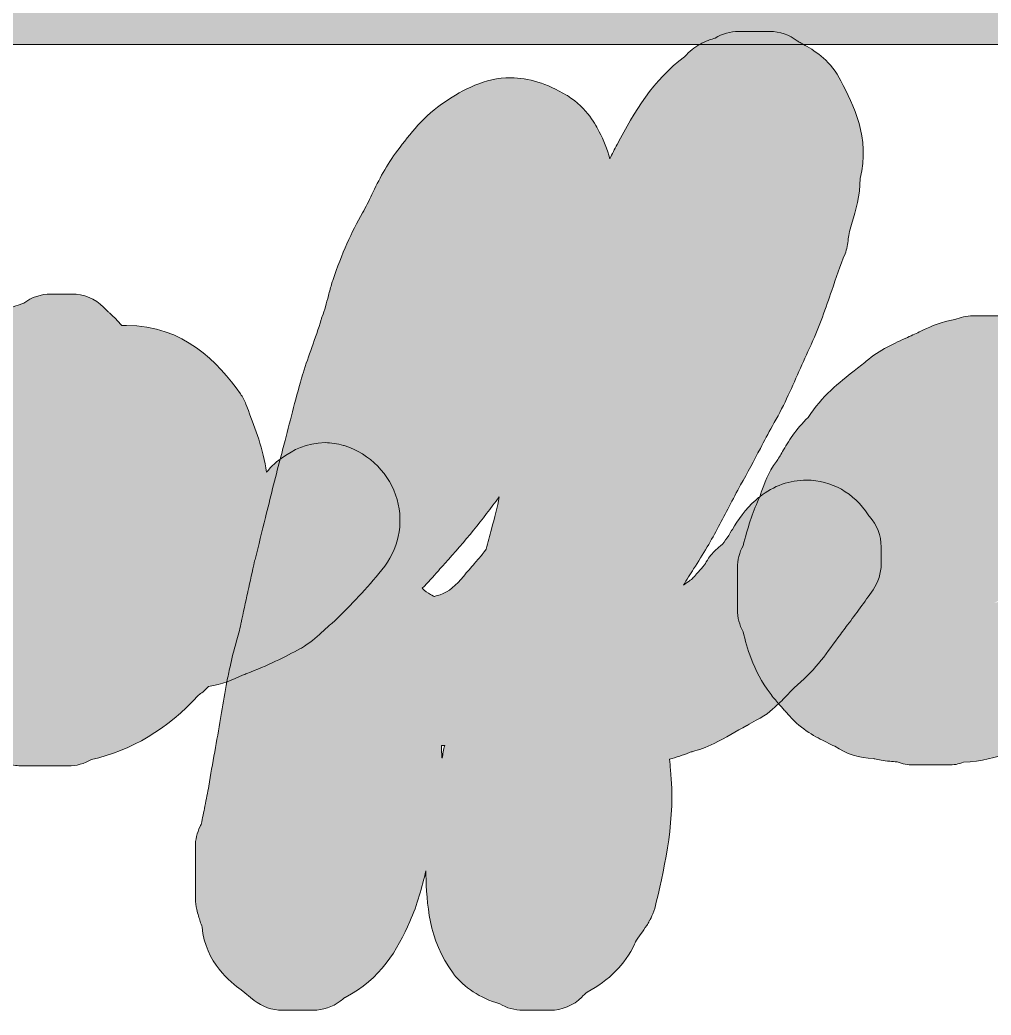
# Model space of a CAD drawing. Extents: x 44 to 1106, y -676 to 31.
# Drawn here: x 695.7 to 808.3, y -609.6 to -494.2 of the extents above; entities that cross this region are included whole.
import ezdxf

# ---------------------------------------------------------------- set-up
doc = ezdxf.new("R2010")
doc.units = 0
doc.header["$MEASUREMENT"] = 0
doc.layers.add('Layer 1', color=7, linetype='Continuous', lineweight=0)

# ---------------------------------------------------------------- blocks, each defined once
blk = doc.blocks.new('Block_1')
at = {"layer": 'Layer 1', "true_color": 0xd7bc98, "transparency": 33554687}
h = blk.add_hatch(color=9, dxfattribs=at)
h.dxf.hatch_style = 2
edge = h.paths.add_edge_path()
edge.add_spline(control_points=[(885.58, -506.59), (885.59, -509.82), (885.53, -513.1), (885.4, -516.39), (885.29, -518.94), (885.14, -521.5), (884.95, -524.05), (884.8, -526.04), (884.62, -528.01), (884.41, -529.97), (884.4, -530.13), (884.38, -530.29), (884.36, -530.45), (884.02, -533.56), (883.62, -536.65), (883.17, -539.66), (882.08, -546.81), (880.61, -553.87), (878.8, -560.64), (878.76, -560.8), (878.72, -560.95), (878.68, -561.1), (877.04, -567.18), (875.11, -573.12), (872.91, -578.82), (871.72, -581.91), (870.45, -584.94), (869.11, -587.88), (868, -590.31), (866.82, -592.74), (865.6, -595.09), (865.17, -595.93), (864.72, -596.77), (864.27, -597.61), (863.57, -598.9), (862.86, -600.17), (862.12, -601.43), (859.84, -605.38), (857.38, -609.2), (854.79, -612.85), (854.37, -613.44), (853.95, -614.03), (853.52, -614.62), (852.06, -616.62), (850.54, -618.58), (849, -620.48), (848.54, -621.04), (848.08, -621.6), (847.6, -622.17), (847.6, -622.17), (847.6, -622.17), (847.6, -622.17), (847.12, -622.74), (846.63, -623.31), (846.13, -623.89), (845.21, -624.95), (843.87, -625.61), (842.46, -625.68), (839.15, -625.86), (836.1, -626.01), (833.11, -626.16), (833.03, -626.16), (832.94, -626.17), (832.86, -626.17), (830.82, -626.17), (828.96, -624.97), (828.11, -623.11), (827.22, -621.15), (827.61, -618.89), (829.1, -617.34), (829.57, -616.84), (830.04, -616.35), (830.5, -615.84), (830.5, -615.84), (830.5, -615.84), (830.5, -615.84), (832.62, -613.56), (834.66, -611.18), (836.6, -608.76), (842.2, -601.75), (847.15, -593.98), (851.32, -585.67), (852.69, -582.94), (853.99, -580.14), (855.2, -577.27), (858.02, -570.62), (860.42, -563.61), (862.37, -556.33), (863.32, -552.76), (864.16, -549.13), (864.9, -545.43), (866.05, -539.64), (866.95, -533.71), (867.56, -527.69), (868.72, -516.36), (868.68, -506.72), (868.45, -500.63), (868.37, -498.64), (866.74, -497.07), (864.75, -497.07), (864.75, -497.07), (643.96, -497.07), (643.96, -497.07), (642.03, -497.07), (640.45, -498.5), (640.28, -500.4), (638.82, -516.47), (639.69, -531.02), (642.09, -544.06), (644.64, -558), (648.93, -570.22), (653.97, -580.74), (661.8, -597.08), (671.45, -609.34), (679.26, -617.59), (679.26, -617.59), (679.26, -617.59), (679.26, -617.59), (679.75, -618.11), (680.24, -618.62), (680.71, -619.1), (682.21, -620.63), (682.62, -622.88), (681.76, -624.84), (680.92, -626.74), (679.05, -627.96), (676.98, -627.96), (676.92, -627.96), (676.87, -627.96), (676.82, -627.96), (674.03, -627.88), (671.01, -627.78), (667.59, -627.66), (666.17, -627.61), (664.82, -626.97), (663.88, -625.91), (661.25, -622.96), (658.72, -619.91), (656.32, -616.78), (656.32, -616.78), (656.32, -616.78), (656.32, -616.78), (650.79, -609.6), (645.87, -601.97), (641.63, -594), (626.38, -565.33), (620.23, -533.32), (623.35, -498.86), (624.31, -488.16), (633.18, -480.08), (643.96, -480.08), (643.96, -480.08), (864.75, -480.08), (864.75, -480.08), (875.92, -480.08), (885, -488.82), (885.43, -499.98), (885.52, -502.16), (885.57, -504.36), (885.58, -506.59)], knot_values=[0, 0, 0, 0, 1, 1, 1, 2, 2, 2, 3, 3, 3, 4, 4, 4, 5, 5, 5, 6, 6, 6, 7, 7, 7, 8, 8, 8, 9, 9, 9, 10, 10, 10, 11, 11, 11, 12, 12, 12, 13, 13, 13, 14, 14, 14, 15, 15, 15, 16, 16, 16, 17, 17, 17, 18, 18, 18, 19, 19, 19, 20, 20, 20, 21, 21, 21, 22, 22, 22, 23, 23, 23, 24, 24, 24, 25, 25, 25, 26, 26, 26, 27, 27, 27, 28, 28, 28, 29, 29, 29, 30, 30, 30, 31, 31, 31, 32, 32, 32, 33, 33, 33, 34, 34, 34, 35, 35, 35, 36, 36, 36, 37, 37, 37, 38, 38, 38, 39, 39, 39, 40, 40, 40, 41, 41, 41, 42, 42, 42, 43, 43, 43, 44, 44, 44, 45, 45, 45, 46, 46, 46, 47, 47, 47, 48, 48, 48, 49, 49, 49, 50, 50, 50, 51, 51, 51, 52, 52, 52, 53, 53, 53, 53], degree=3, periodic=0)
h = blk.add_hatch(color=9, dxfattribs=at)
h.dxf.hatch_style = 2
edge = h.paths.add_edge_path()
edge.add_spline(control_points=[(750.36, -553.27), (750.15, -554.02), (749.94, -554.79), (749.74, -555.6), (749.68, -555.67), (749.38, -556.09), (749.3, -556.2), (749.03, -556.53), (748.72, -556.88), (748.39, -557.25), (747.98, -557.72), (747.56, -558.2), (747.13, -558.75), (746.3, -559.69), (745.39, -560.59), (744.42, -560.87), (744.32, -560.9), (744.23, -560.93), (744.12, -560.96), (743.88, -561.05), (743.76, -561.06), (743.72, -561.06), (743.7, -561.06), (743.61, -561.03), (743.44, -560.93), (743.39, -560.89), (743.34, -560.87), (743.29, -560.84), (742.97, -560.65), (742.65, -560.41), (742.33, -560.12), (743.03, -559.45), (743.63, -558.76), (744.18, -558.12), (744.18, -558.12), (744.21, -558.09), (744.21, -558.09), (744.45, -557.81), (744.69, -557.54), (744.96, -557.25), (747.3, -554.68), (749.38, -552.13), (751.26, -549.53), (751.09, -550.68), (750.74, -551.94), (750.36, -553.27)], knot_values=[0, 0, 0, 0, 1, 1, 1, 2, 2, 2, 3, 3, 3, 4, 4, 4, 5, 5, 5, 6, 6, 6, 7, 7, 7, 8, 8, 8, 9, 9, 9, 10, 10, 10, 11, 11, 11, 12, 12, 12, 13, 13, 13, 14, 14, 14, 15, 15, 15, 15], degree=3, periodic=0)
edge = h.paths.add_edge_path()
edge.add_spline(control_points=[(744.64, -579.82), (744.63, -579.81), (744.63, -579.75), (744.63, -579.75), (744.63, -579.61), (744.62, -579.46), (744.61, -579.32), (744.58, -579.05), (744.57, -578.72), (744.58, -578.36), (744.7, -578.36), (744.82, -578.35), (744.94, -578.34), (744.83, -578.83), (744.73, -579.33), (744.64, -579.82)], knot_values=[0, 0, 0, 0, 1, 1, 1, 2, 2, 2, 3, 3, 3, 4, 4, 4, 5, 5, 5, 5], degree=3, periodic=0)
edge = h.paths.add_edge_path()
edge.add_spline(control_points=[(794.22, -551.82), (794.17, -551.76), (794.12, -551.69), (794.06, -551.62), (792.44, -549.09), (789.78, -547.58), (786.92, -547.58), (784.97, -547.58), (783.1, -548.24), (781.48, -549.51), (781.32, -549.63), (781.17, -549.76), (781.02, -549.89), (779.79, -550.94), (778.97, -552.24), (778.31, -553.3), (778.28, -553.34), (778.26, -553.39), (778.23, -553.43), (777.8, -554.16), (777.29, -554.97), (776.75, -555.37), (776.28, -555.73), (775.88, -556.16), (775.55, -556.65), (775.36, -556.93), (775.2, -557.2), (775.08, -557.42), (774.83, -557.69), (774.61, -557.94), (774.39, -558.2), (774.12, -558.51), (773.66, -559.04), (773.5, -559.15), (773.45, -559.18), (773.4, -559.22), (773.35, -559.25), (773.1, -559.42), (772.87, -559.59), (772.64, -559.76), (773.01, -559.13), (773.42, -558.49), (773.82, -557.86), (774.35, -557.04), (774.9, -556.18), (775.39, -555.33), (776.33, -553.76), (777.14, -552.18), (777.93, -550.66), (778.37, -549.82), (778.82, -548.95), (779.26, -548.14), (780.07, -546.73), (780.82, -545.3), (781.56, -543.9), (782.01, -543.04), (782.48, -542.17), (782.95, -541.3), (784.18, -539.21), (785.12, -537.07), (786.03, -535), (786.49, -533.97), (786.96, -532.91), (787.44, -531.91), (787.46, -531.86), (787.48, -531.82), (787.49, -531.79), (788.43, -529.72), (789.15, -527.62), (789.84, -525.59), (790.33, -524.17), (790.83, -522.69), (791.38, -521.35), (791.6, -520.8), (791.73, -520.21), (791.76, -519.61), (791.78, -519.15), (792, -518.4), (792.22, -517.67), (792.61, -516.38), (793.14, -514.63), (793.14, -512.6), (794.32, -507.88), (792.35, -504.09), (790.9, -501.31), (790.9, -501.31), (790.7, -500.93), (790.7, -500.93), (789.51, -498.74), (787.69, -497.7), (786.55, -497.07), (786.51, -497.05), (786.47, -497.03), (786.44, -497.01), (786.44, -497.01), (786.38, -496.98), (786.38, -496.98), (786.24, -496.9), (786.09, -496.82), (785.96, -496.74), (785.92, -496.72), (785.88, -496.7), (785.84, -496.67), (784.93, -495.96), (783.8, -495.57), (782.63, -495.57), (782.63, -495.57), (779.04, -495.57), (779.04, -495.57), (778.07, -495.57), (777.14, -495.84), (776.32, -496.34), (775.88, -496.46), (775.22, -496.67), (774.52, -497.07), (773.93, -497.41), (773.32, -497.86), (772.77, -498.51), (769.09, -501.21), (766.96, -504.86), (764.94, -508.67), (764.64, -509.22), (764.36, -509.77), (764.1, -510.33), (763.79, -509.22), (763.39, -508.17), (762.87, -507.19), (762.53, -506.52), (761.5, -504.47), (759.17, -503.01), (759.17, -503.01), (759.09, -502.96), (759.09, -502.96), (756.76, -501.58), (754.7, -500.94), (752.59, -500.94), (749.55, -500.94), (747.05, -502.34), (745.01, -503.71), (742.55, -505.28), (740.86, -507.53), (739.5, -509.34), (738.16, -511.06), (737.32, -512.79), (736.5, -514.47), (736.13, -515.23), (735.78, -515.95), (735.41, -516.59), (734.14, -518.82), (733.03, -521.32), (731.95, -524.44), (731.92, -524.53), (731.89, -524.62), (731.86, -524.72), (731.72, -525.21), (731.59, -525.69), (731.46, -526.18), (731.23, -527.08), (731, -527.93), (730.74, -528.61), (730.69, -528.73), (730.65, -528.86), (730.61, -528.98), (730.3, -530.02), (729.91, -531.13), (729.53, -532.2), (729.19, -533.16), (728.84, -534.15), (728.51, -535.17), (728.51, -535.17), (728.49, -535.26), (728.49, -535.26), (727.72, -537.88), (727.07, -540.48), (726.44, -542.99), (726.24, -543.71), (726.05, -544.43), (725.86, -545.15), (725.26, -547.42), (724.7, -549.7), (724.15, -551.93), (723.76, -553.51), (723.36, -555.15), (722.95, -556.77), (722.93, -556.83), (722.91, -556.9), (722.9, -556.96), (722.64, -558.15), (722.38, -559.32), (722.12, -560.48), (722.12, -560.48), (722.11, -560.56), (722.11, -560.56), (721.84, -561.74), (721.58, -562.93), (721.32, -564.14), (721.31, -564.2), (721.29, -564.25), (721.29, -564.29), (721.17, -564.91), (720.97, -565.62), (720.76, -566.38), (720.5, -567.28), (720.24, -568.21), (720.04, -569.24), (719.91, -569.81), (719.79, -570.38), (719.68, -570.96), (719.44, -572.15), (719.24, -573.36), (719.05, -574.54), (719.05, -574.54), (718.94, -575.21), (718.94, -575.21), (718.73, -576.48), (718.5, -577.8), (718.27, -579.08), (718.03, -580.4), (717.78, -581.76), (717.58, -583.05), (717.45, -583.79), (717.29, -584.56), (717.13, -585.38), (716.99, -586.06), (716.84, -586.76), (716.71, -587.49), (716.66, -587.58), (716.61, -587.66), (716.57, -587.75), (716.21, -588.47), (716.02, -589.28), (716.02, -590.08), (716.02, -590.08), (716.02, -596.11), (716.02, -596.11), (716.02, -596.53), (716.07, -596.96), (716.18, -597.37), (716.3, -597.88), (716.46, -598.37), (716.59, -598.76), (716.64, -598.91), (716.75, -599.24), (716.8, -599.4), (717.19, -603.56), (720.16, -605.81), (721.32, -606.68), (721.32, -606.68), (722.84, -607.9), (722.84, -607.9), (723.76, -608.63), (724.92, -609.04), (726.1, -609.04), (726.1, -609.04), (729.69, -609.04), (729.69, -609.04), (730.81, -609.04), (731.92, -608.67), (732.82, -607.99), (733.01, -607.86), (733.18, -607.72), (733.35, -607.58), (733.35, -607.58), (733.39, -607.55), (733.39, -607.55), (737.5, -605.51), (739.49, -601.96), (740.9, -598.75), (741.79, -596.77), (742.31, -594.8), (742.76, -592.88), (742.76, -592.88), (742.76, -593.15), (742.76, -593.15), (742.76, -593.21), (742.76, -593.28), (742.76, -593.34), (742.87, -596.52), (743.03, -600.89), (745.92, -604.75), (745.92, -604.75), (745.97, -604.81), (745.97, -604.81), (747.24, -606.45), (748.99, -607.59), (751.32, -608.3), (752.13, -608.78), (753.05, -609.04), (754, -609.04), (754, -609.04), (757.16, -609.04), (757.16, -609.04), (758.56, -609.04), (759.87, -608.5), (760.86, -607.51), (760.99, -607.38), (761.29, -607.08), (761.46, -606.93), (764.02, -605.58), (765.88, -603.71), (766.97, -601.38), (767.01, -601.29), (767.05, -601.2), (767.08, -601.11), (767.15, -600.94), (767.48, -600.48), (767.72, -600.15), (767.91, -599.88), (768.15, -599.56), (768.38, -599.21), (768.49, -599.05), (768.59, -598.87), (768.68, -598.69), (768.69, -598.68), (768.69, -598.68), (768.69, -598.68), (768.89, -598.31), (769.31, -597.55), (769.49, -596.52), (770.54, -591.99), (771.73, -586.85), (771.14, -581.18), (771.11, -580.77), (771.07, -580.35), (771.01, -579.92), (771.83, -579.73), (772.61, -579.47), (773.35, -579.15), (773.45, -579.12), (773.61, -579.07), (773.72, -579.04), (774.37, -578.86), (775.25, -578.62), (776.19, -578.11), (777.53, -577.44), (778.77, -576.72), (779.98, -576.03), (779.98, -576.03), (780.01, -576.02), (780.01, -576.02), (780.36, -575.81), (780.72, -575.61), (781.08, -575.41), (782.33, -574.81), (783.22, -573.95), (783.66, -573.5), (783.66, -573.5), (783.67, -573.5), (783.67, -573.5), (784.19, -573.03), (784.6, -572.59), (784.94, -572.22), (785.15, -571.99), (785.33, -571.79), (785.47, -571.67), (787.66, -569.87), (789.14, -567.84), (790.56, -565.87), (790.94, -565.35), (791.29, -564.87), (791.67, -564.36), (792.64, -563.08), (793.63, -561.75), (794.64, -560.29), (795.24, -559.42), (795.57, -558.39), (795.57, -557.33), (795.57, -557.33), (795.57, -555.32), (795.57, -555.32), (795.57, -554.02), (795.09, -552.78), (794.22, -551.82)], knot_values=[0, 0, 0, 0, 1, 1, 1, 2, 2, 2, 3, 3, 3, 4, 4, 4, 5, 5, 5, 6, 6, 6, 7, 7, 7, 8, 8, 8, 9, 9, 9, 10, 10, 10, 11, 11, 11, 12, 12, 12, 13, 13, 13, 14, 14, 14, 15, 15, 15, 16, 16, 16, 17, 17, 17, 18, 18, 18, 19, 19, 19, 20, 20, 20, 21, 21, 21, 22, 22, 22, 23, 23, 23, 24, 24, 24, 25, 25, 25, 26, 26, 26, 27, 27, 27, 28, 28, 28, 29, 29, 29, 30, 30, 30, 31, 31, 31, 32, 32, 32, 33, 33, 33, 34, 34, 34, 35, 35, 35, 36, 36, 36, 37, 37, 37, 38, 38, 38, 39, 39, 39, 40, 40, 40, 41, 41, 41, 42, 42, 42, 43, 43, 43, 44, 44, 44, 45, 45, 45, 46, 46, 46, 47, 47, 47, 48, 48, 48, 49, 49, 49, 50, 50, 50, 51, 51, 51, 52, 52, 52, 53, 53, 53, 54, 54, 54, 55, 55, 55, 56, 56, 56, 57, 57, 57, 58, 58, 58, 59, 59, 59, 60, 60, 60, 61, 61, 61, 62, 62, 62, 63, 63, 63, 64, 64, 64, 65, 65, 65, 66, 66, 66, 67, 67, 67, 68, 68, 68, 69, 69, 69, 70, 70, 70, 71, 71, 71, 72, 72, 72, 73, 73, 73, 74, 74, 74, 75, 75, 75, 76, 76, 76, 77, 77, 77, 78, 78, 78, 79, 79, 79, 80, 80, 80, 81, 81, 81, 82, 82, 82, 83, 83, 83, 84, 84, 84, 85, 85, 85, 86, 86, 86, 87, 87, 87, 88, 88, 88, 89, 89, 89, 90, 90, 90, 91, 91, 91, 92, 92, 92, 93, 93, 93, 94, 94, 94, 95, 95, 95, 96, 96, 96, 97, 97, 97, 98, 98, 98, 99, 99, 99, 100, 100, 100, 101, 101, 101, 102, 102, 102, 103, 103, 103, 104, 104, 104, 105, 105, 105, 106, 106, 106, 107, 107, 107, 108, 108, 108, 109, 109, 109, 110, 110, 110, 111, 111, 111, 112, 112, 112, 113, 113, 113, 114, 114, 114, 115, 115, 115, 116, 116, 116, 117, 117, 117, 118, 118, 118, 119, 119, 119, 120, 120, 120, 121, 121, 121, 122, 122, 122, 123, 123, 123, 124, 124, 124, 124], degree=3, periodic=0)
h = blk.add_hatch(color=9, dxfattribs=at)
h.dxf.hatch_style = 2
edge = h.paths.add_edge_path()
edge.add_spline(control_points=[(695.98, -580.72), (695.42, -580.72), (694.87, -580.63), (694.33, -580.45), (694.06, -580.36), (693.77, -580.27), (693.48, -580.18), (693.06, -580.05), (692.68, -579.93), (692.32, -579.82), (689.55, -578.94), (686.89, -577.52), (684.43, -575.6), (682.21, -573.91), (680.48, -571.72), (679.16, -568.94), (677.63, -565.98), (676.74, -562.82), (676.53, -559.53), (676.5, -559.45), (676.48, -559.37), (676.45, -559.29), (676.27, -558.76), (676.18, -558.2), (676.18, -557.64), (676.18, -557.64), (676.18, -553.94), (676.18, -553.94), (676.18, -553.32), (676.3, -552.69), (676.52, -552.11), (676.7, -548.75), (677.9, -545.97), (678.96, -543.51), (679.09, -543.21), (679.22, -542.91), (679.34, -542.61), (681.48, -537.61), (684.66, -533.74), (688.77, -531.1), (688.97, -530.96), (689.17, -530.82), (689.38, -530.68), (689.38, -530.68), (689.44, -530.63), (689.44, -530.63), (691.19, -529.42), (693.35, -527.91), (696.09, -527.08), (696.1, -527.07), (696.11, -527.06), (696.12, -527.06), (697.03, -526.38), (698.14, -526.01), (699.26, -526.01), (699.26, -526.01), (701.69, -526.01), (701.69, -526.01), (703.08, -526.01), (704.39, -526.55), (705.38, -527.53), (705.47, -527.63), (705.56, -527.72), (705.66, -527.83), (705.74, -527.9), (705.83, -527.98), (705.91, -528.06), (705.99, -528.15), (706.08, -528.22), (706.16, -528.3), (706.16, -528.3), (706.21, -528.35), (706.21, -528.35), (706.53, -528.64), (707.01, -529.08), (707.48, -529.67), (707.67, -529.66), (707.85, -529.66), (708.03, -529.66), (714.7, -529.66), (718.6, -533.89), (721.25, -537.59), (721.51, -537.95), (721.73, -538.36), (721.89, -538.78), (721.89, -538.78), (722.17, -539.52), (722.17, -539.52), (722.96, -541.57), (723.88, -543.97), (724.28, -546.68), (724.83, -545.95), (725.5, -545.34), (726.25, -544.89), (727.28, -544.17), (728.89, -543.24), (731.06, -543.24), (731.78, -543.24), (732.5, -543.35), (733.2, -543.56), (733.2, -543.56), (733.28, -543.58), (733.28, -543.58), (736.3, -544.55), (738.59, -546.88), (739.42, -549.84), (740.23, -552.69), (739.58, -555.66), (737.64, -557.99), (735.89, -560.2), (734.11, -561.98), (732.22, -563.86), (732.07, -564.02), (731.9, -564.16), (731.73, -564.3), (731.49, -564.48), (731.2, -564.76), (730.88, -565.05), (730.29, -565.59), (729.56, -566.26), (728.68, -566.84), (728.53, -566.94), (728.38, -567.03), (728.22, -567.12), (726.45, -568.06), (724.32, -569.13), (721.99, -570), (721.83, -570.07), (721.66, -570.14), (721.5, -570.21), (720.41, -570.69), (719.11, -571.27), (717.55, -571.51), (717.12, -571.98), (716.69, -572.31), (716.38, -572.52), (712.77, -576.46), (708.6, -578.96), (703.97, -579.97), (703.15, -580.46), (702.23, -580.72), (701.27, -580.72), (701.27, -580.72), (695.98, -580.72), (695.98, -580.72)], knot_values=[0, 0, 0, 0, 1, 1, 1, 2, 2, 2, 3, 3, 3, 4, 4, 4, 5, 5, 5, 6, 6, 6, 7, 7, 7, 8, 8, 8, 9, 9, 9, 10, 10, 10, 11, 11, 11, 12, 12, 12, 13, 13, 13, 14, 14, 14, 15, 15, 15, 16, 16, 16, 17, 17, 17, 18, 18, 18, 19, 19, 19, 20, 20, 20, 21, 21, 21, 22, 22, 22, 23, 23, 23, 24, 24, 24, 25, 25, 25, 26, 26, 26, 27, 27, 27, 28, 28, 28, 29, 29, 29, 30, 30, 30, 31, 31, 31, 32, 32, 32, 33, 33, 33, 34, 34, 34, 35, 35, 35, 36, 36, 36, 37, 37, 37, 38, 38, 38, 39, 39, 39, 40, 40, 40, 41, 41, 41, 42, 42, 42, 43, 43, 43, 44, 44, 44, 45, 45, 45, 46, 46, 46, 47, 47, 47, 48, 48, 48, 48], degree=3, periodic=0)
h = blk.add_hatch(color=9, dxfattribs=at)
h.dxf.hatch_style = 2
edge = h.paths.add_edge_path()
edge.add_spline(control_points=[(811.58, -560.15), (811.25, -560.35), (810.93, -560.57), (810.6, -560.79), (809.89, -561.26), (809.09, -561.8), (808.71, -561.83), (808.71, -561.83), (808.7, -561.83), (808.69, -561.84), (808.88, -561.73), (809.08, -561.61), (809.28, -561.5), (809.28, -561.5), (809.36, -561.45), (809.36, -561.45), (811, -560.44), (812.54, -559.29), (813.92, -558.02), (814.51, -557.49), (815.07, -556.94), (815.6, -556.37), (814.24, -558.01), (812.98, -559.18), (811.58, -560.15)], knot_values=[0, 0, 0, 0, 1, 1, 1, 2, 2, 2, 3, 3, 3, 4, 4, 4, 5, 5, 5, 6, 6, 6, 7, 7, 7, 8, 8, 8, 8], degree=3, periodic=0)
edge = h.paths.add_edge_path()
edge.add_spline(control_points=[(834.78, -549.86), (834.76, -549.83), (834.74, -549.8), (834.71, -549.76), (834.71, -549.76), (834.67, -549.71), (834.67, -549.71), (834.4, -549.31), (833.95, -548.65), (833.21, -548), (832.65, -547.3), (831.28, -545.71), (828.72, -545.38), (828.67, -545.38), (828.61, -545.37), (828.54, -545.37), (828.18, -545.33), (827.82, -545.32), (827.46, -545.32), (826.13, -545.32), (824.84, -545.53), (823.29, -545.99), (823.28, -545.99), (823.15, -546.04), (823.15, -546.04), (822.6, -546.22), (822.1, -546.48), (821.66, -546.79), (821.47, -546.93), (821.28, -547.07), (821.1, -547.23), (821.52, -545.88), (821.76, -544.51), (821.87, -542.98), (821.87, -542.87), (821.88, -542.75), (821.88, -542.64), (821.88, -539.26), (821.08, -536.4), (819.45, -533.88), (819.39, -533.79), (819.32, -533.69), (819.25, -533.59), (818.63, -532.77), (817.96, -532.1), (817.14, -531.48), (817.04, -531.41), (816.93, -531.33), (816.82, -531.26), (815.52, -530.44), (814.28, -529.82), (813.04, -529.37), (812.2, -528.83), (811.22, -528.54), (810.21, -528.54), (810.21, -528.54), (806.2, -528.54), (806.2, -528.54), (805.48, -528.54), (804.77, -528.69), (804.1, -528.98), (802.59, -529.22), (801.38, -529.76), (800.48, -530.16), (800.37, -530.2), (800.27, -530.26), (800.16, -530.31), (799.72, -530.55), (799.19, -530.78), (798.62, -531.04), (797.18, -531.68), (795.38, -532.47), (793.84, -533.8), (793.42, -534.15), (792.95, -534.52), (792.45, -534.91), (790.76, -536.22), (788.67, -537.85), (787.11, -540.32), (785.66, -541.65), (784.78, -543.16), (784.13, -544.27), (783.88, -544.71), (783.64, -545.13), (783.42, -545.43), (782.46, -546.7), (782, -548.01), (781.67, -548.97), (781.6, -549.17), (781.54, -549.35), (781.48, -549.51), (781.43, -549.62), (781.39, -549.72), (781.35, -549.82), (780.65, -551.39), (780.08, -553.1), (779.56, -555.19), (779.13, -555.97), (778.89, -556.85), (778.89, -557.75), (778.89, -557.75), (778.89, -562.61), (778.89, -562.61), (778.89, -563.51), (779.13, -564.39), (779.56, -565.17), (779.79, -566.14), (780.06, -567.16), (780.49, -568.25), (780.97, -569.63), (781.73, -571.02), (782.68, -572.29), (783.02, -572.74), (783.35, -573.13), (783.67, -573.5), (783.89, -573.75), (784.11, -574), (784.33, -574.24), (784.33, -574.24), (784.35, -574.26), (784.35, -574.26), (784.54, -574.47), (784.73, -574.68), (784.94, -574.92), (786.34, -576.52), (788.06, -577.39), (789.22, -577.97), (789.58, -578.18), (789.92, -578.32), (790.19, -578.42), (791.52, -579.33), (793.03, -579.82), (794.7, -579.87), (794.75, -579.88), (794.79, -579.89), (794.83, -579.9), (795.26, -580), (795.85, -580.14), (796.56, -580.18), (796.84, -580.21), (797.13, -580.24), (797.42, -580.25), (798.03, -580.49), (798.67, -580.61), (799.33, -580.61), (799.33, -580.61), (803.34, -580.61), (803.34, -580.61), (803.96, -580.61), (804.57, -580.51), (805.14, -580.3), (807.17, -580.21), (808.96, -579.69), (810.41, -579.27), (810.67, -579.2), (810.93, -579.12), (811.12, -579.07), (813.39, -578.47), (815.5, -577.64), (817.73, -576.47), (819.58, -575.58), (821.14, -574.46), (822.62, -573.33), (822.9, -573.11), (823.18, -572.89), (823.47, -572.68), (823.47, -572.68), (824.01, -572.26), (824.01, -572.26), (824.49, -571.93), (824.87, -571.59), (825.12, -571.36), (826.33, -570.69), (827.03, -569.75), (827.32, -569.35), (827.65, -568.99), (827.88, -568.65), (828.05, -568.37), (828.13, -568.28), (828.21, -568.19), (828.29, -568.09), (828.45, -567.89), (828.68, -567.63), (828.78, -567.53), (830.09, -566.69), (831.01, -565.48), (831.52, -563.92), (832.36, -562.88), (832.9, -561.81), (833.3, -561.01), (833.48, -560.65), (833.71, -560.2), (833.83, -560.03), (833.89, -559.96), (833.94, -559.88), (834, -559.8), (834.74, -558.68), (835.03, -557.54), (835.18, -556.68), (835.6, -555.91), (835.83, -555.04), (835.83, -554.16), (835.83, -554.16), (835.83, -552.99), (835.83, -552.99), (835.83, -551.87), (835.45, -550.76), (834.78, -549.86)], knot_values=[0, 0, 0, 0, 1, 1, 1, 2, 2, 2, 3, 3, 3, 4, 4, 4, 5, 5, 5, 6, 6, 6, 7, 7, 7, 8, 8, 8, 9, 9, 9, 10, 10, 10, 11, 11, 11, 12, 12, 12, 13, 13, 13, 14, 14, 14, 15, 15, 15, 16, 16, 16, 17, 17, 17, 18, 18, 18, 19, 19, 19, 20, 20, 20, 21, 21, 21, 22, 22, 22, 23, 23, 23, 24, 24, 24, 25, 25, 25, 26, 26, 26, 27, 27, 27, 28, 28, 28, 29, 29, 29, 30, 30, 30, 31, 31, 31, 32, 32, 32, 33, 33, 33, 34, 34, 34, 35, 35, 35, 36, 36, 36, 37, 37, 37, 38, 38, 38, 39, 39, 39, 40, 40, 40, 41, 41, 41, 42, 42, 42, 43, 43, 43, 44, 44, 44, 45, 45, 45, 46, 46, 46, 47, 47, 47, 48, 48, 48, 49, 49, 49, 50, 50, 50, 51, 51, 51, 52, 52, 52, 53, 53, 53, 54, 54, 54, 55, 55, 55, 56, 56, 56, 57, 57, 57, 58, 58, 58, 59, 59, 59, 60, 60, 60, 61, 61, 61, 62, 62, 62, 63, 63, 63, 64, 64, 64, 65, 65, 65, 66, 66, 66, 67, 67, 67, 68, 68, 68, 69, 69, 69, 69], degree=3, periodic=0)
at = {"layer": 'Layer 1'}
for points, knots in [([(885.58, -506.59), (885.59, -509.82), (885.53, -513.1), (885.4, -516.39), (885.29, -518.94), (885.14, -521.5), (884.95, -524.05), (884.8, -526.04), (884.62, -528.01), (884.41, -529.97), (884.4, -530.13), (884.38, -530.29), (884.36, -530.45), (884.02, -533.56), (883.62, -536.65), (883.17, -539.66), (882.08, -546.81), (880.61, -553.87), (878.8, -560.64), (878.76, -560.8), (878.72, -560.95), (878.68, -561.1), (877.04, -567.18), (875.11, -573.12), (872.91, -578.82), (871.72, -581.91), (870.45, -584.94), (869.11, -587.88), (868, -590.31), (866.82, -592.74), (865.6, -595.09), (865.17, -595.93), (864.72, -596.77), (864.27, -597.61), (863.57, -598.9), (862.86, -600.17), (862.12, -601.43), (859.84, -605.38), (857.38, -609.2), (854.79, -612.85), (854.37, -613.44), (853.95, -614.03), (853.52, -614.62), (852.06, -616.62), (850.54, -618.58), (849, -620.48), (848.54, -621.04), (848.08, -621.6), (847.6, -622.17), (847.6, -622.17), (847.6, -622.17), (847.6, -622.17), (847.12, -622.74), (846.63, -623.31), (846.13, -623.89), (845.21, -624.95), (843.87, -625.61), (842.46, -625.68), (839.15, -625.86), (836.1, -626.01), (833.11, -626.16), (833.03, -626.16), (832.94, -626.17), (832.86, -626.17), (830.82, -626.17), (828.96, -624.97), (828.11, -623.11), (827.22, -621.15), (827.61, -618.89), (829.1, -617.34), (829.57, -616.84), (830.04, -616.35), (830.5, -615.84), (830.5, -615.84), (830.5, -615.84), (830.5, -615.84), (832.62, -613.56), (834.66, -611.18), (836.6, -608.76), (842.2, -601.75), (847.15, -593.98), (851.32, -585.67), (852.69, -582.94), (853.99, -580.14), (855.2, -577.27), (858.02, -570.62), (860.42, -563.61), (862.37, -556.33), (863.32, -552.76), (864.16, -549.13), (864.9, -545.43), (866.05, -539.64), (866.95, -533.71), (867.56, -527.69), (868.72, -516.36), (868.68, -506.72), (868.45, -500.63), (868.37, -498.64), (866.74, -497.07), (864.75, -497.07), (864.75, -497.07), (643.96, -497.07), (643.96, -497.07), (642.03, -497.07), (640.45, -498.5), (640.28, -500.4), (638.82, -516.47), (639.69, -531.02), (642.09, -544.06), (644.64, -558), (648.93, -570.22), (653.97, -580.74), (661.8, -597.08), (671.45, -609.34), (679.26, -617.59), (679.26, -617.59), (679.26, -617.59), (679.26, -617.59), (679.75, -618.11), (680.24, -618.62), (680.71, -619.1), (682.21, -620.63), (682.62, -622.88), (681.76, -624.84), (680.92, -626.74), (679.05, -627.96), (676.98, -627.96), (676.92, -627.96), (676.87, -627.96), (676.82, -627.96), (674.03, -627.88), (671.01, -627.78), (667.59, -627.66), (666.17, -627.61), (664.82, -626.97), (663.88, -625.91), (661.25, -622.96), (658.72, -619.91), (656.32, -616.78), (656.32, -616.78), (656.32, -616.78), (656.32, -616.78), (650.79, -609.6), (645.87, -601.97), (641.63, -594), (626.38, -565.33), (620.23, -533.32), (623.35, -498.86), (624.31, -488.16), (633.18, -480.08), (643.96, -480.08), (643.96, -480.08), (864.75, -480.08), (864.75, -480.08), (875.92, -480.08), (885, -488.82), (885.43, -499.98), (885.52, -502.16), (885.57, -504.36), (885.58, -506.59)], [0, 0, 0, 0, 1, 1, 1, 2, 2, 2, 3, 3, 3, 4, 4, 4, 5, 5, 5, 6, 6, 6, 7, 7, 7, 8, 8, 8, 9, 9, 9, 10, 10, 10, 11, 11, 11, 12, 12, 12, 13, 13, 13, 14, 14, 14, 15, 15, 15, 16, 16, 16, 17, 17, 17, 18, 18, 18, 19, 19, 19, 20, 20, 20, 21, 21, 21, 22, 22, 22, 23, 23, 23, 24, 24, 24, 25, 25, 25, 26, 26, 26, 27, 27, 27, 28, 28, 28, 29, 29, 29, 30, 30, 30, 31, 31, 31, 32, 32, 32, 33, 33, 33, 34, 34, 34, 35, 35, 35, 36, 36, 36, 37, 37, 37, 38, 38, 38, 39, 39, 39, 40, 40, 40, 41, 41, 41, 42, 42, 42, 43, 43, 43, 44, 44, 44, 45, 45, 45, 46, 46, 46, 47, 47, 47, 48, 48, 48, 49, 49, 49, 50, 50, 50, 51, 51, 51, 52, 52, 52, 53, 53, 53, 53]), ([(794.22, -551.82), (794.17, -551.76), (794.12, -551.69), (794.06, -551.62), (792.44, -549.09), (789.78, -547.58), (786.92, -547.58), (784.97, -547.58), (783.1, -548.24), (781.48, -549.51), (781.32, -549.63), (781.17, -549.76), (781.02, -549.89), (779.79, -550.94), (778.97, -552.24), (778.31, -553.3), (778.28, -553.34), (778.26, -553.39), (778.23, -553.43), (777.8, -554.16), (777.29, -554.97), (776.75, -555.37), (776.28, -555.73), (775.88, -556.16), (775.55, -556.65), (775.36, -556.93), (775.2, -557.2), (775.08, -557.42), (774.83, -557.69), (774.61, -557.94), (774.39, -558.2), (774.12, -558.51), (773.66, -559.04), (773.5, -559.15), (773.45, -559.18), (773.4, -559.22), (773.35, -559.25), (773.1, -559.42), (772.87, -559.59), (772.64, -559.76), (773.01, -559.13), (773.42, -558.49), (773.82, -557.86), (774.35, -557.04), (774.9, -556.18), (775.39, -555.33), (776.33, -553.76), (777.14, -552.18), (777.93, -550.66), (778.37, -549.82), (778.82, -548.95), (779.26, -548.14), (780.07, -546.73), (780.82, -545.3), (781.56, -543.9), (782.01, -543.04), (782.48, -542.17), (782.95, -541.3), (784.18, -539.21), (785.12, -537.07), (786.03, -535), (786.49, -533.97), (786.96, -532.91), (787.44, -531.91), (787.46, -531.86), (787.48, -531.82), (787.49, -531.79), (788.43, -529.72), (789.15, -527.62), (789.84, -525.59), (790.33, -524.17), (790.83, -522.69), (791.38, -521.35), (791.6, -520.8), (791.73, -520.21), (791.76, -519.61), (791.78, -519.15), (792, -518.4), (792.22, -517.67), (792.61, -516.38), (793.14, -514.63), (793.14, -512.6), (794.32, -507.88), (792.35, -504.09), (790.9, -501.31), (790.9, -501.31), (790.7, -500.93), (790.7, -500.93), (789.51, -498.74), (787.69, -497.7), (786.55, -497.07), (786.51, -497.05), (786.47, -497.03), (786.44, -497.01), (786.44, -497.01), (786.38, -496.98), (786.38, -496.98), (786.24, -496.9), (786.09, -496.82), (785.96, -496.74), (785.92, -496.72), (785.88, -496.7), (785.84, -496.67), (784.93, -495.96), (783.8, -495.57), (782.63, -495.57), (782.63, -495.57), (779.04, -495.57), (779.04, -495.57), (778.07, -495.57), (777.14, -495.84), (776.32, -496.34), (775.88, -496.46), (775.22, -496.67), (774.52, -497.07), (773.93, -497.41), (773.32, -497.86), (772.77, -498.51), (769.09, -501.21), (766.96, -504.86), (764.94, -508.67), (764.64, -509.22), (764.36, -509.77), (764.1, -510.33), (763.79, -509.22), (763.39, -508.17), (762.87, -507.19), (762.53, -506.52), (761.5, -504.47), (759.17, -503.01), (759.17, -503.01), (759.09, -502.96), (759.09, -502.96), (756.76, -501.58), (754.7, -500.94), (752.59, -500.94), (749.55, -500.94), (747.05, -502.34), (745.01, -503.71), (742.55, -505.28), (740.86, -507.53), (739.5, -509.34), (738.16, -511.06), (737.32, -512.79), (736.5, -514.47), (736.13, -515.23), (735.78, -515.95), (735.41, -516.59), (734.14, -518.82), (733.03, -521.32), (731.95, -524.44), (731.92, -524.53), (731.89, -524.62), (731.86, -524.72), (731.72, -525.21), (731.59, -525.69), (731.46, -526.18), (731.23, -527.08), (731, -527.93), (730.74, -528.61), (730.69, -528.73), (730.65, -528.86), (730.61, -528.98), (730.3, -530.02), (729.91, -531.13), (729.53, -532.2), (729.19, -533.16), (728.84, -534.15), (728.51, -535.17), (728.51, -535.17), (728.49, -535.26), (728.49, -535.26), (727.72, -537.88), (727.07, -540.48), (726.44, -542.99), (726.24, -543.71), (726.05, -544.43), (725.86, -545.15), (725.26, -547.42), (724.7, -549.7), (724.15, -551.93), (723.76, -553.51), (723.36, -555.15), (722.95, -556.77), (722.93, -556.83), (722.91, -556.9), (722.9, -556.96), (722.64, -558.15), (722.38, -559.32), (722.12, -560.48), (722.12, -560.48), (722.11, -560.56), (722.11, -560.56), (721.84, -561.74), (721.58, -562.93), (721.32, -564.14), (721.31, -564.2), (721.29, -564.25), (721.29, -564.29), (721.17, -564.91), (720.97, -565.62), (720.76, -566.38), (720.5, -567.28), (720.24, -568.21), (720.04, -569.24), (719.91, -569.81), (719.79, -570.38), (719.68, -570.96), (719.44, -572.15), (719.24, -573.36), (719.05, -574.54), (719.05, -574.54), (718.94, -575.21), (718.94, -575.21), (718.73, -576.48), (718.5, -577.8), (718.27, -579.08), (718.03, -580.4), (717.78, -581.76), (717.58, -583.05), (717.45, -583.79), (717.29, -584.56), (717.13, -585.38), (716.99, -586.06), (716.84, -586.76), (716.71, -587.49), (716.66, -587.58), (716.61, -587.66), (716.57, -587.75), (716.21, -588.47), (716.02, -589.28), (716.02, -590.08), (716.02, -590.08), (716.02, -596.11), (716.02, -596.11), (716.02, -596.53), (716.07, -596.96), (716.18, -597.37), (716.3, -597.88), (716.46, -598.37), (716.59, -598.76), (716.64, -598.91), (716.75, -599.24), (716.8, -599.4), (717.19, -603.56), (720.16, -605.81), (721.32, -606.68), (721.32, -606.68), (722.84, -607.9), (722.84, -607.9), (723.76, -608.63), (724.92, -609.04), (726.1, -609.04), (726.1, -609.04), (729.69, -609.04), (729.69, -609.04), (730.81, -609.04), (731.92, -608.67), (732.82, -607.99), (733.01, -607.86), (733.18, -607.72), (733.35, -607.58), (733.35, -607.58), (733.39, -607.55), (733.39, -607.55), (737.5, -605.51), (739.49, -601.96), (740.9, -598.75), (741.79, -596.77), (742.31, -594.8), (742.76, -592.88), (742.76, -592.88), (742.76, -593.15), (742.76, -593.15), (742.76, -593.21), (742.76, -593.28), (742.76, -593.34), (742.87, -596.52), (743.03, -600.89), (745.92, -604.75), (745.92, -604.75), (745.97, -604.81), (745.97, -604.81), (747.24, -606.45), (748.99, -607.59), (751.32, -608.3), (752.13, -608.78), (753.05, -609.04), (754, -609.04), (754, -609.04), (757.16, -609.04), (757.16, -609.04), (758.56, -609.04), (759.87, -608.5), (760.86, -607.51), (760.99, -607.38), (761.29, -607.08), (761.46, -606.93), (764.02, -605.58), (765.88, -603.71), (766.97, -601.38), (767.01, -601.29), (767.05, -601.2), (767.08, -601.11), (767.15, -600.94), (767.48, -600.48), (767.72, -600.15), (767.91, -599.88), (768.15, -599.56), (768.38, -599.21), (768.49, -599.05), (768.59, -598.87), (768.68, -598.69), (768.69, -598.68), (768.69, -598.68), (768.69, -598.68), (768.89, -598.31), (769.31, -597.55), (769.49, -596.52), (770.54, -591.99), (771.73, -586.85), (771.14, -581.18), (771.11, -580.77), (771.07, -580.35), (771.01, -579.92), (771.83, -579.73), (772.61, -579.47), (773.35, -579.15), (773.45, -579.12), (773.61, -579.07), (773.72, -579.04), (774.37, -578.86), (775.25, -578.62), (776.19, -578.11), (777.53, -577.44), (778.77, -576.72), (779.98, -576.03), (779.98, -576.03), (780.01, -576.02), (780.01, -576.02), (780.36, -575.81), (780.72, -575.61), (781.08, -575.41), (782.33, -574.81), (783.22, -573.95), (783.66, -573.5), (783.66, -573.5), (783.67, -573.5), (783.67, -573.5), (784.19, -573.03), (784.6, -572.59), (784.94, -572.22), (785.15, -571.99), (785.33, -571.79), (785.47, -571.67), (787.66, -569.87), (789.14, -567.84), (790.56, -565.87), (790.94, -565.35), (791.29, -564.87), (791.67, -564.36), (792.64, -563.08), (793.63, -561.75), (794.64, -560.29), (795.24, -559.42), (795.57, -558.39), (795.57, -557.33), (795.57, -557.33), (795.57, -555.32), (795.57, -555.32), (795.57, -554.02), (795.09, -552.78), (794.22, -551.82)], [0, 0, 0, 0, 1, 1, 1, 2, 2, 2, 3, 3, 3, 4, 4, 4, 5, 5, 5, 6, 6, 6, 7, 7, 7, 8, 8, 8, 9, 9, 9, 10, 10, 10, 11, 11, 11, 12, 12, 12, 13, 13, 13, 14, 14, 14, 15, 15, 15, 16, 16, 16, 17, 17, 17, 18, 18, 18, 19, 19, 19, 20, 20, 20, 21, 21, 21, 22, 22, 22, 23, 23, 23, 24, 24, 24, 25, 25, 25, 26, 26, 26, 27, 27, 27, 28, 28, 28, 29, 29, 29, 30, 30, 30, 31, 31, 31, 32, 32, 32, 33, 33, 33, 34, 34, 34, 35, 35, 35, 36, 36, 36, 37, 37, 37, 38, 38, 38, 39, 39, 39, 40, 40, 40, 41, 41, 41, 42, 42, 42, 43, 43, 43, 44, 44, 44, 45, 45, 45, 46, 46, 46, 47, 47, 47, 48, 48, 48, 49, 49, 49, 50, 50, 50, 51, 51, 51, 52, 52, 52, 53, 53, 53, 54, 54, 54, 55, 55, 55, 56, 56, 56, 57, 57, 57, 58, 58, 58, 59, 59, 59, 60, 60, 60, 61, 61, 61, 62, 62, 62, 63, 63, 63, 64, 64, 64, 65, 65, 65, 66, 66, 66, 67, 67, 67, 68, 68, 68, 69, 69, 69, 70, 70, 70, 71, 71, 71, 72, 72, 72, 73, 73, 73, 74, 74, 74, 75, 75, 75, 76, 76, 76, 77, 77, 77, 78, 78, 78, 79, 79, 79, 80, 80, 80, 81, 81, 81, 82, 82, 82, 83, 83, 83, 84, 84, 84, 85, 85, 85, 86, 86, 86, 87, 87, 87, 88, 88, 88, 89, 89, 89, 90, 90, 90, 91, 91, 91, 92, 92, 92, 93, 93, 93, 94, 94, 94, 95, 95, 95, 96, 96, 96, 97, 97, 97, 98, 98, 98, 99, 99, 99, 100, 100, 100, 101, 101, 101, 102, 102, 102, 103, 103, 103, 104, 104, 104, 105, 105, 105, 106, 106, 106, 107, 107, 107, 108, 108, 108, 109, 109, 109, 110, 110, 110, 111, 111, 111, 112, 112, 112, 113, 113, 113, 114, 114, 114, 115, 115, 115, 116, 116, 116, 117, 117, 117, 118, 118, 118, 119, 119, 119, 120, 120, 120, 121, 121, 121, 122, 122, 122, 123, 123, 123, 124, 124, 124, 124]), ([(695.98, -580.72), (695.42, -580.72), (694.87, -580.63), (694.33, -580.45), (694.06, -580.36), (693.77, -580.27), (693.48, -580.18), (693.06, -580.05), (692.68, -579.93), (692.32, -579.82), (689.55, -578.94), (686.89, -577.52), (684.43, -575.6), (682.21, -573.91), (680.48, -571.72), (679.16, -568.94), (677.63, -565.98), (676.74, -562.82), (676.53, -559.53), (676.5, -559.45), (676.48, -559.37), (676.45, -559.29), (676.27, -558.76), (676.18, -558.2), (676.18, -557.64), (676.18, -557.64), (676.18, -553.94), (676.18, -553.94), (676.18, -553.32), (676.3, -552.69), (676.52, -552.11), (676.7, -548.75), (677.9, -545.97), (678.96, -543.51), (679.09, -543.21), (679.22, -542.91), (679.34, -542.61), (681.48, -537.61), (684.66, -533.74), (688.77, -531.1), (688.97, -530.96), (689.17, -530.82), (689.38, -530.68), (689.38, -530.68), (689.44, -530.63), (689.44, -530.63), (691.19, -529.42), (693.35, -527.91), (696.09, -527.08), (696.1, -527.07), (696.11, -527.06), (696.12, -527.06), (697.03, -526.38), (698.14, -526.01), (699.26, -526.01), (699.26, -526.01), (701.69, -526.01), (701.69, -526.01), (703.08, -526.01), (704.39, -526.55), (705.38, -527.53), (705.47, -527.63), (705.56, -527.72), (705.66, -527.83), (705.74, -527.9), (705.83, -527.98), (705.91, -528.06), (705.99, -528.15), (706.08, -528.22), (706.16, -528.3), (706.16, -528.3), (706.21, -528.35), (706.21, -528.35), (706.53, -528.64), (707.01, -529.08), (707.48, -529.67), (707.67, -529.66), (707.85, -529.66), (708.03, -529.66), (714.7, -529.66), (718.6, -533.89), (721.25, -537.59), (721.51, -537.95), (721.73, -538.36), (721.89, -538.78), (721.89, -538.78), (722.17, -539.52), (722.17, -539.52), (722.96, -541.57), (723.88, -543.97), (724.28, -546.68), (724.83, -545.95), (725.5, -545.34), (726.25, -544.89), (727.28, -544.17), (728.89, -543.24), (731.06, -543.24), (731.78, -543.24), (732.5, -543.35), (733.2, -543.56), (733.2, -543.56), (733.28, -543.58), (733.28, -543.58), (736.3, -544.55), (738.59, -546.88), (739.42, -549.84), (740.23, -552.69), (739.58, -555.66), (737.64, -557.99), (735.89, -560.2), (734.11, -561.98), (732.22, -563.86), (732.07, -564.02), (731.9, -564.16), (731.73, -564.3), (731.49, -564.48), (731.2, -564.76), (730.88, -565.05), (730.29, -565.59), (729.56, -566.26), (728.68, -566.84), (728.53, -566.94), (728.38, -567.03), (728.22, -567.12), (726.45, -568.06), (724.32, -569.13), (721.99, -570), (721.83, -570.07), (721.66, -570.14), (721.5, -570.21), (720.41, -570.69), (719.11, -571.27), (717.55, -571.51), (717.12, -571.98), (716.69, -572.31), (716.38, -572.52), (712.77, -576.46), (708.6, -578.96), (703.97, -579.97), (703.15, -580.46), (702.23, -580.72), (701.27, -580.72), (701.27, -580.72), (695.98, -580.72), (695.98, -580.72)], [0, 0, 0, 0, 1, 1, 1, 2, 2, 2, 3, 3, 3, 4, 4, 4, 5, 5, 5, 6, 6, 6, 7, 7, 7, 8, 8, 8, 9, 9, 9, 10, 10, 10, 11, 11, 11, 12, 12, 12, 13, 13, 13, 14, 14, 14, 15, 15, 15, 16, 16, 16, 17, 17, 17, 18, 18, 18, 19, 19, 19, 20, 20, 20, 21, 21, 21, 22, 22, 22, 23, 23, 23, 24, 24, 24, 25, 25, 25, 26, 26, 26, 27, 27, 27, 28, 28, 28, 29, 29, 29, 30, 30, 30, 31, 31, 31, 32, 32, 32, 33, 33, 33, 34, 34, 34, 35, 35, 35, 36, 36, 36, 37, 37, 37, 38, 38, 38, 39, 39, 39, 40, 40, 40, 41, 41, 41, 42, 42, 42, 43, 43, 43, 44, 44, 44, 45, 45, 45, 46, 46, 46, 47, 47, 47, 48, 48, 48, 48]), ([(834.78, -549.86), (834.76, -549.83), (834.74, -549.8), (834.71, -549.76), (834.71, -549.76), (834.67, -549.71), (834.67, -549.71), (834.4, -549.31), (833.95, -548.65), (833.21, -548), (832.65, -547.3), (831.28, -545.71), (828.72, -545.38), (828.67, -545.38), (828.61, -545.37), (828.54, -545.37), (828.18, -545.33), (827.82, -545.32), (827.46, -545.32), (826.13, -545.32), (824.84, -545.53), (823.29, -545.99), (823.28, -545.99), (823.15, -546.04), (823.15, -546.04), (822.6, -546.22), (822.1, -546.48), (821.66, -546.79), (821.47, -546.93), (821.28, -547.07), (821.1, -547.23), (821.52, -545.88), (821.76, -544.51), (821.87, -542.98), (821.87, -542.87), (821.88, -542.75), (821.88, -542.64), (821.88, -539.26), (821.08, -536.4), (819.45, -533.88), (819.39, -533.79), (819.32, -533.69), (819.25, -533.59), (818.63, -532.77), (817.96, -532.1), (817.14, -531.48), (817.04, -531.41), (816.93, -531.33), (816.82, -531.26), (815.52, -530.44), (814.28, -529.82), (813.04, -529.37), (812.2, -528.83), (811.22, -528.54), (810.21, -528.54), (810.21, -528.54), (806.2, -528.54), (806.2, -528.54), (805.48, -528.54), (804.77, -528.69), (804.1, -528.98), (802.59, -529.22), (801.38, -529.76), (800.48, -530.16), (800.37, -530.2), (800.27, -530.26), (800.16, -530.31), (799.72, -530.55), (799.19, -530.78), (798.62, -531.04), (797.18, -531.68), (795.38, -532.47), (793.84, -533.8), (793.42, -534.15), (792.95, -534.52), (792.45, -534.91), (790.76, -536.22), (788.67, -537.85), (787.11, -540.32), (785.66, -541.65), (784.78, -543.16), (784.13, -544.27), (783.88, -544.71), (783.64, -545.13), (783.42, -545.43), (782.46, -546.7), (782, -548.01), (781.67, -548.97), (781.6, -549.17), (781.54, -549.35), (781.48, -549.51), (781.43, -549.62), (781.39, -549.72), (781.35, -549.82), (780.65, -551.39), (780.08, -553.1), (779.56, -555.19), (779.13, -555.97), (778.89, -556.85), (778.89, -557.75), (778.89, -557.75), (778.89, -562.61), (778.89, -562.61), (778.89, -563.51), (779.13, -564.39), (779.56, -565.17), (779.79, -566.14), (780.06, -567.16), (780.49, -568.25), (780.97, -569.63), (781.73, -571.02), (782.68, -572.29), (783.02, -572.74), (783.35, -573.13), (783.67, -573.5), (783.89, -573.75), (784.11, -574), (784.33, -574.24), (784.33, -574.24), (784.35, -574.26), (784.35, -574.26), (784.54, -574.47), (784.73, -574.68), (784.94, -574.92), (786.34, -576.52), (788.06, -577.39), (789.22, -577.97), (789.58, -578.18), (789.92, -578.32), (790.19, -578.42), (791.52, -579.33), (793.03, -579.82), (794.7, -579.87), (794.75, -579.88), (794.79, -579.89), (794.83, -579.9), (795.26, -580), (795.85, -580.14), (796.56, -580.18), (796.84, -580.21), (797.13, -580.24), (797.42, -580.25), (798.03, -580.49), (798.67, -580.61), (799.33, -580.61), (799.33, -580.61), (803.34, -580.61), (803.34, -580.61), (803.96, -580.61), (804.57, -580.51), (805.14, -580.3), (807.17, -580.21), (808.96, -579.69), (810.41, -579.27), (810.67, -579.2), (810.93, -579.12), (811.12, -579.07), (813.39, -578.47), (815.5, -577.64), (817.73, -576.47), (819.58, -575.58), (821.14, -574.46), (822.62, -573.33), (822.9, -573.11), (823.18, -572.89), (823.47, -572.68), (823.47, -572.68), (824.01, -572.26), (824.01, -572.26), (824.49, -571.93), (824.87, -571.59), (825.12, -571.36), (826.33, -570.69), (827.03, -569.75), (827.32, -569.35), (827.65, -568.99), (827.88, -568.65), (828.05, -568.37), (828.13, -568.28), (828.21, -568.19), (828.29, -568.09), (828.45, -567.89), (828.68, -567.63), (828.78, -567.53), (830.09, -566.69), (831.01, -565.48), (831.52, -563.92), (832.36, -562.88), (832.9, -561.81), (833.3, -561.01), (833.48, -560.65), (833.71, -560.2), (833.83, -560.03), (833.89, -559.96), (833.94, -559.88), (834, -559.8), (834.74, -558.68), (835.03, -557.54), (835.18, -556.68), (835.6, -555.91), (835.83, -555.04), (835.83, -554.16), (835.83, -554.16), (835.83, -552.99), (835.83, -552.99), (835.83, -551.87), (835.45, -550.76), (834.78, -549.86)], [0, 0, 0, 0, 1, 1, 1, 2, 2, 2, 3, 3, 3, 4, 4, 4, 5, 5, 5, 6, 6, 6, 7, 7, 7, 8, 8, 8, 9, 9, 9, 10, 10, 10, 11, 11, 11, 12, 12, 12, 13, 13, 13, 14, 14, 14, 15, 15, 15, 16, 16, 16, 17, 17, 17, 18, 18, 18, 19, 19, 19, 20, 20, 20, 21, 21, 21, 22, 22, 22, 23, 23, 23, 24, 24, 24, 25, 25, 25, 26, 26, 26, 27, 27, 27, 28, 28, 28, 29, 29, 29, 30, 30, 30, 31, 31, 31, 32, 32, 32, 33, 33, 33, 34, 34, 34, 35, 35, 35, 36, 36, 36, 37, 37, 37, 38, 38, 38, 39, 39, 39, 40, 40, 40, 41, 41, 41, 42, 42, 42, 43, 43, 43, 44, 44, 44, 45, 45, 45, 46, 46, 46, 47, 47, 47, 48, 48, 48, 49, 49, 49, 50, 50, 50, 51, 51, 51, 52, 52, 52, 53, 53, 53, 54, 54, 54, 55, 55, 55, 56, 56, 56, 57, 57, 57, 58, 58, 58, 59, 59, 59, 60, 60, 60, 61, 61, 61, 62, 62, 62, 63, 63, 63, 64, 64, 64, 65, 65, 65, 66, 66, 66, 67, 67, 67, 68, 68, 68, 69, 69, 69, 69]), ([(750.36, -553.27), (750.15, -554.02), (749.94, -554.79), (749.74, -555.6), (749.68, -555.67), (749.38, -556.09), (749.3, -556.2), (749.03, -556.53), (748.72, -556.88), (748.39, -557.25), (747.98, -557.72), (747.56, -558.2), (747.13, -558.75), (746.3, -559.69), (745.39, -560.59), (744.42, -560.87), (744.32, -560.9), (744.23, -560.93), (744.12, -560.96), (743.88, -561.05), (743.76, -561.06), (743.72, -561.06), (743.7, -561.06), (743.61, -561.03), (743.44, -560.93), (743.39, -560.89), (743.34, -560.87), (743.29, -560.84), (742.97, -560.65), (742.65, -560.41), (742.33, -560.12), (743.03, -559.45), (743.63, -558.76), (744.18, -558.12), (744.18, -558.12), (744.21, -558.09), (744.21, -558.09), (744.45, -557.81), (744.69, -557.54), (744.96, -557.25), (747.3, -554.68), (749.38, -552.13), (751.26, -549.53), (751.09, -550.68), (750.74, -551.94), (750.36, -553.27)], [0, 0, 0, 0, 1, 1, 1, 2, 2, 2, 3, 3, 3, 4, 4, 4, 5, 5, 5, 6, 6, 6, 7, 7, 7, 8, 8, 8, 9, 9, 9, 10, 10, 10, 11, 11, 11, 12, 12, 12, 13, 13, 13, 14, 14, 14, 15, 15, 15, 15]), ([(744.64, -579.82), (744.63, -579.81), (744.63, -579.75), (744.63, -579.75), (744.63, -579.61), (744.62, -579.46), (744.61, -579.32), (744.58, -579.05), (744.57, -578.72), (744.58, -578.36), (744.7, -578.36), (744.82, -578.35), (744.94, -578.34), (744.83, -578.83), (744.73, -579.33), (744.64, -579.82)], [0, 0, 0, 0, 1, 1, 1, 2, 2, 2, 3, 3, 3, 4, 4, 4, 5, 5, 5, 5])]:
    blk.add_open_spline(points, degree=3, knots=knots, dxfattribs=at)
blk = doc.blocks.new('Block_0')
at = {"layer": 'Layer 1'}
blk.add_blockref('Block_1', (0, 0), dxfattribs=at)

msp = doc.modelspace()

# ---------------------------------------------------------------- block references
at = {"layer": 'Layer 1'}
msp.add_blockref('Block_0', (0, 0), dxfattribs=at)

doc.saveas('drawing.dxf')
